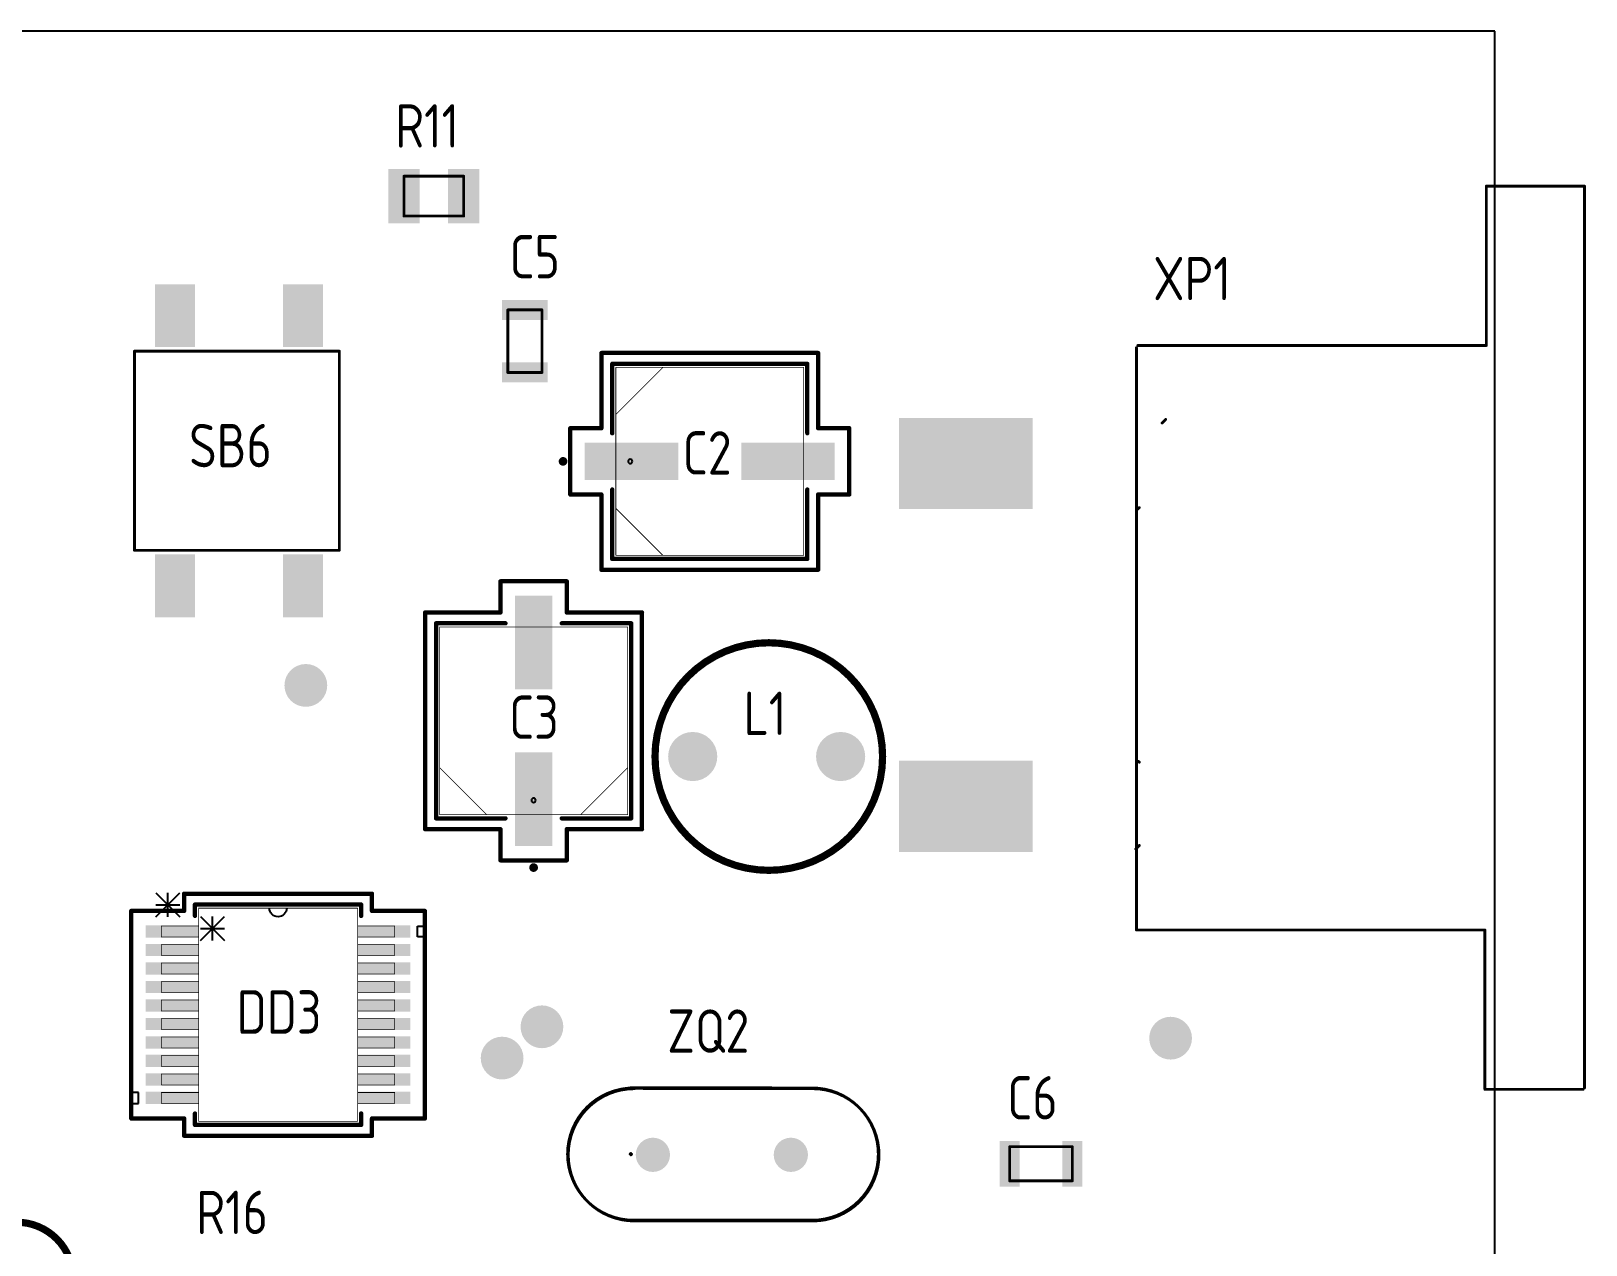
# Model space of a CAD drawing. Header units: millimetres. Extents: x 24 to 181, y 24 to 222.
# Drawn here: x 126.5 to 181.2, y 58.6 to 101.3 of the extents above; entities that cross this region are included whole.
import ezdxf

# ---------------------------------------------------------------- set-up
doc = ezdxf.new("R2010")
doc.units = ezdxf.units.MM
for name, color, linetype in [('Mechanical13', 56, 'Continuous'), ('Mechanical15', 56, 'Continuous'), ('Mechanical2', 216, 'Continuous'), ('Mechanical3', 76, 'Continuous'), ('MultiLayer', 9, 'Continuous'), ('TopOverlay', 2, 'Continuous'), ('TopPaste', 8, 'Continuous'), ('TopSolder', 216, 'Continuous')]:
    doc.layers.add(name, color=color, linetype=linetype)
doc.styles.get("Standard").update_dxf_attribs({"font": '', "oblique": 15})
doc.styles.get('Standard').set_extended_font_data('GOST type A')

msp = doc.modelspace()

# ---------------------------------------------------------------- hatches: boundary and pattern name
at = {"layer": 'MultiLayer'}
h = msp.add_hatch(color=9, dxfattribs=at)
edge = h.paths.add_edge_path()
edge.add_arc((149.8, 75.8), 0.762, 0, 360)
h = msp.add_hatch(color=9, dxfattribs=at)
edge = h.paths.add_edge_path()
edge.add_arc((155, 75.8), 0.762, 0, 360)
h = msp.add_hatch(color=9, dxfattribs=at)
edge = h.paths.add_edge_path()
edge.add_arc((148.4, 61.8), 0.5, 0, 360)
h = msp.add_hatch(color=9, dxfattribs=at)
edge = h.paths.add_edge_path()
edge.add_arc((153.25, 61.8), 0.5, 0, 360)
at = {"layer": 'TopPaste'}
for points in [[(139.2, 96.35), (140.1, 96.35), (140.1, 94.65), (139.2, 94.65)], [(141.3, 96.35), (142.2, 96.35), (142.2, 94.65), (141.3, 94.65)], [(131, 90.3), (131, 92.3), (132.2, 92.3), (132.2, 90.3)], [(135.5, 90.3), (135.5, 92.3), (136.7, 92.3), (136.7, 90.3)], [(143.2, 91.25), (143.2, 91.75), (144.6, 91.75), (144.6, 91.25)], [(143.2, 89.05), (143.2, 89.55), (144.6, 89.55), (144.6, 89.05)], [(161.65, 87.6), (161.65, 84.6), (157.15, 84.6), (157.15, 87.6)], [(146.004, 86.832), (149.295, 86.832), (149.295, 85.519), (146.004, 85.519)], [(151.505, 86.832), (154.796, 86.832), (154.796, 85.519), (151.505, 85.519)], [(131, 80.8), (131, 82.8), (132.2, 82.8), (132.2, 80.8)], [(135.5, 80.8), (135.5, 82.8), (136.7, 82.8), (136.7, 80.8)], [(143.551, 78.16), (143.551, 81.451), (144.864, 81.451), (144.864, 78.16)], [(143.551, 72.659), (143.551, 75.95), (144.864, 75.95), (144.864, 72.659)], [(161.65, 75.55), (161.65, 72.55), (157.15, 72.55), (157.15, 75.55)], [(130.571, 69.865), (132.429, 69.865), (132.429, 69.434), (130.571, 69.434)], [(138.017, 69.865), (139.875, 69.865), (139.875, 69.434), (138.017, 69.434)], [(130.571, 69.215), (132.429, 69.215), (132.429, 68.784), (130.571, 68.784)], [(138.017, 69.215), (139.875, 69.215), (139.875, 68.784), (138.017, 68.784)], [(130.571, 68.565), (132.429, 68.565), (132.429, 68.134), (130.571, 68.134)], [(138.017, 68.565), (139.875, 68.565), (139.875, 68.134), (138.017, 68.134)], [(130.571, 67.915), (132.429, 67.915), (132.429, 67.484), (130.571, 67.484)], [(138.017, 67.915), (139.875, 67.915), (139.875, 67.484), (138.017, 67.484)], [(130.571, 67.265), (132.429, 67.265), (132.429, 66.834), (130.571, 66.834)], [(138.017, 67.265), (139.875, 67.265), (139.875, 66.834), (138.017, 66.834)], [(130.571, 66.615), (132.429, 66.615), (132.429, 66.184), (130.571, 66.184)], [(138.017, 66.615), (139.875, 66.615), (139.875, 66.184), (138.017, 66.184)], [(130.571, 65.965), (132.429, 65.965), (132.429, 65.534), (130.571, 65.534)], [(138.017, 65.965), (139.875, 65.965), (139.875, 65.534), (138.017, 65.534)], [(130.571, 65.315), (132.429, 65.315), (132.429, 64.884), (130.571, 64.884)], [(138.017, 65.315), (139.875, 65.315), (139.875, 64.884), (138.017, 64.884)], [(130.571, 64.665), (132.429, 64.665), (132.429, 64.234), (130.571, 64.234)], [(138.017, 64.665), (139.875, 64.665), (139.875, 64.234), (138.017, 64.234)], [(130.571, 64.015), (132.429, 64.015), (132.429, 63.584), (130.571, 63.584)], [(138.017, 64.015), (139.875, 64.015), (139.875, 63.584), (138.017, 63.584)], [(160.693, 62.185), (161.193, 62.185), (161.193, 60.785), (160.693, 60.785)], [(162.893, 62.185), (163.393, 62.185), (163.393, 60.785), (162.893, 60.785)]]:
    msp.add_hatch(color=8, dxfattribs=at).paths.add_polyline_path(points)
at = {"layer": 'TopSolder'}
for points in [[(139.098, 96.452), (140.202, 96.452), (140.202, 94.548), (139.098, 94.548)], [(141.198, 96.452), (142.302, 96.452), (142.302, 94.548), (141.198, 94.548)], [(130.898, 90.198), (130.898, 92.402), (132.302, 92.402), (132.302, 90.198)], [(135.398, 90.198), (135.398, 92.402), (136.802, 92.402), (136.802, 90.198)], [(143.098, 91.148), (143.098, 91.852), (144.702, 91.852), (144.702, 91.148)], [(143.098, 88.948), (143.098, 89.652), (144.702, 89.652), (144.702, 88.948)], [(161.752, 87.702), (161.752, 84.498), (157.048, 84.498), (157.048, 87.702)], [(146.004, 86.832), (149.295, 86.832), (149.295, 85.519), (146.004, 85.519)], [(151.505, 86.832), (154.796, 86.832), (154.796, 85.519), (151.505, 85.519)], [(130.898, 80.698), (130.898, 82.902), (132.302, 82.902), (132.302, 80.698)], [(135.398, 80.698), (135.398, 82.902), (136.802, 82.902), (136.802, 80.698)], [(143.551, 78.16), (143.551, 81.451), (144.864, 81.451), (144.864, 78.16)], [(143.551, 72.659), (143.551, 75.95), (144.864, 75.95), (144.864, 72.659)], [(161.752, 75.652), (161.752, 72.448), (157.048, 72.448), (157.048, 75.652)], [(130.571, 69.865), (132.429, 69.865), (132.429, 69.434), (130.571, 69.434)], [(138.017, 69.865), (139.875, 69.865), (139.875, 69.434), (138.017, 69.434)], [(130.571, 69.215), (132.429, 69.215), (132.429, 68.784), (130.571, 68.784)], [(138.017, 69.215), (139.875, 69.215), (139.875, 68.784), (138.017, 68.784)], [(130.571, 68.565), (132.429, 68.565), (132.429, 68.134), (130.571, 68.134)], [(138.017, 68.565), (139.875, 68.565), (139.875, 68.134), (138.017, 68.134)], [(130.571, 67.915), (132.429, 67.915), (132.429, 67.484), (130.571, 67.484)], [(138.017, 67.915), (139.875, 67.915), (139.875, 67.484), (138.017, 67.484)], [(130.571, 67.265), (132.429, 67.265), (132.429, 66.834), (130.571, 66.834)], [(138.017, 67.265), (139.875, 67.265), (139.875, 66.834), (138.017, 66.834)], [(130.571, 66.615), (132.429, 66.615), (132.429, 66.184), (130.571, 66.184)], [(138.017, 66.615), (139.875, 66.615), (139.875, 66.184), (138.017, 66.184)], [(130.571, 65.965), (132.429, 65.965), (132.429, 65.534), (130.571, 65.534)], [(138.017, 65.965), (139.875, 65.965), (139.875, 65.534), (138.017, 65.534)], [(130.571, 65.315), (132.429, 65.315), (132.429, 64.884), (130.571, 64.884)], [(138.017, 65.315), (139.875, 65.315), (139.875, 64.884), (138.017, 64.884)], [(130.571, 64.665), (132.429, 64.665), (132.429, 64.234), (130.571, 64.234)], [(138.017, 64.665), (139.875, 64.665), (139.875, 64.234), (138.017, 64.234)], [(130.571, 64.015), (132.429, 64.015), (132.429, 63.584), (130.571, 63.584)], [(138.017, 64.015), (139.875, 64.015), (139.875, 63.584), (138.017, 63.584)], [(160.592, 62.287), (161.295, 62.287), (161.295, 60.683), (160.592, 60.683)], [(162.792, 62.287), (163.495, 62.287), (163.495, 60.683), (162.792, 60.683)]]:
    msp.add_hatch(color=216, dxfattribs=at).paths.add_polyline_path(points)
h = msp.add_hatch(color=216, dxfattribs=at)
edge = h.paths.add_edge_path()
edge.add_arc((136.2, 78.3), 0.752, 0, 360)
h = msp.add_hatch(color=216, dxfattribs=at)
edge = h.paths.add_edge_path()
edge.add_arc((149.8, 75.8), 0.864, 0, 360)
h = msp.add_hatch(color=216, dxfattribs=at)
edge = h.paths.add_edge_path()
edge.add_arc((155, 75.8), 0.864, 0, 360)
h = msp.add_hatch(color=216, dxfattribs=at)
edge = h.paths.add_edge_path()
edge.add_arc((144.5, 66.3), 0.752, 0, 360)
h = msp.add_hatch(color=216, dxfattribs=at)
edge = h.paths.add_edge_path()
edge.add_arc((166.6, 65.9), 0.752, 0, 360)
h = msp.add_hatch(color=216, dxfattribs=at)
edge = h.paths.add_edge_path()
edge.add_arc((143.1, 65.2), 0.752, 0, 360)
h = msp.add_hatch(color=216, dxfattribs=at)
edge = h.paths.add_edge_path()
edge.add_arc((148.4, 61.8), 0.602, 0, 360)
h = msp.add_hatch(color=216, dxfattribs=at)
edge = h.paths.add_edge_path()
edge.add_arc((153.25, 61.8), 0.602, 0, 360)

# ---------------------------------------------------------------- linework, layer by layer
at = {"layer": 'Mechanical13', "const_width": 0.0254}
for points in [[(147.098, 87.826), (148.749, 89.477)], [(147.098, 89.477), (153.702, 89.477)], [(147.098, 82.873), (147.098, 89.477)], [(153.702, 82.873), (153.702, 89.477)], [(147.098, 84.524), (148.749, 82.873)], [(147.098, 82.873), (153.702, 82.873)], [(140.905, 80.357), (147.509, 80.357)], [(140.905, 73.753), (140.905, 80.357)], [(147.509, 73.753), (147.509, 80.357)], [(140.905, 75.404), (142.556, 73.753)], [(145.858, 73.753), (147.509, 75.404)], [(140.905, 73.753), (147.509, 73.753)]]:
    msp.add_lwpolyline(points, dxfattribs=at)
at = {"layer": 'Mechanical13', "const_width": 0.0127}
for points in [[(147.092, 89.477, 1), (147.104, 89.477, 1)], [(147.092, 89.477, 1), (147.104, 89.477, 1)], [(148.743, 89.477, 1), (148.755, 89.477, 1)], [(153.696, 89.477, 1), (153.708, 89.477, 1)], [(153.696, 89.477, 1), (153.708, 89.477, 1)], [(147.092, 87.826, 1), (147.104, 87.826, 1)], [(147.092, 84.524, 1), (147.104, 84.524, 1)], [(147.092, 82.873, 1), (147.104, 82.873, 1)], [(147.092, 82.873, 1), (147.104, 82.873, 1)], [(148.743, 82.873, 1), (148.755, 82.873, 1)], [(153.696, 82.873, 1), (153.708, 82.873, 1)], [(153.696, 82.873, 1), (153.708, 82.873, 1)], [(140.899, 80.357, 1), (140.912, 80.357, 1)], [(140.899, 80.357, 1), (140.912, 80.357, 1)], [(147.503, 80.357, 1), (147.516, 80.357, 1)], [(147.503, 80.357, 1), (147.516, 80.357, 1)], [(140.899, 75.404, 1), (140.912, 75.404, 1)], [(147.503, 75.404, 1), (147.516, 75.404, 1)], [(140.899, 73.753, 1), (140.912, 73.753, 1)], [(140.899, 73.753, 1), (140.912, 73.753, 1)], [(142.55, 73.753, 1), (142.563, 73.753, 1)], [(145.852, 73.753, 1), (145.865, 73.753, 1)], [(147.503, 73.753, 1), (147.516, 73.753, 1)], [(147.503, 73.753, 1), (147.516, 73.753, 1)]]:
    msp.add_lwpolyline(points, format="xyb", close=True, dxfattribs=at)
at = {"layer": 'Mechanical15'}
for p, q in [((146.59, 87.34), (146.59, 89.985)), ((146.59, 89.985), (154.21, 89.985)), ((154.21, 89.985), (154.21, 87.34)), ((145.496, 85.011), (145.496, 87.34)), ((145.496, 87.34), (146.59, 87.34)), ((154.21, 87.34), (155.304, 87.34)), ((155.304, 87.34), (155.304, 85.011)), ((146.59, 85.011), (145.496, 85.011)), ((146.59, 82.365), (146.59, 85.011)), ((155.304, 85.011), (154.21, 85.011)), ((154.21, 85.011), (154.21, 82.365)), ((154.21, 82.365), (146.59, 82.365)), ((143.043, 80.865), (143.043, 81.959)), ((143.043, 81.959), (145.372, 81.959)), ((145.372, 81.959), (145.372, 80.865)), ((140.397, 73.245), (140.397, 80.865)), ((140.397, 80.865), (143.043, 80.865)), ((145.372, 80.865), (148.017, 80.865)), ((148.017, 80.865), (148.017, 73.245)), ((143.043, 73.245), (140.397, 73.245)), ((143.043, 72.151), (143.043, 73.245)), ((148.017, 73.245), (145.372, 73.245)), ((145.372, 73.245), (145.372, 72.151)), ((145.372, 72.151), (143.043, 72.151)), ((131.921, 70.373), (131.921, 70.979)), ((131.921, 70.979), (138.525, 70.979)), ((138.525, 70.979), (138.525, 70.373)), ((130.063, 63.077), (130.063, 70.373)), ((130.063, 70.373), (131.921, 70.373)), ((138.525, 70.373), (140.383, 70.373)), ((140.383, 70.373), (140.383, 63.077)), ((131.921, 63.077), (130.063, 63.077)), ((131.921, 62.47), (131.921, 63.077)), ((140.383, 63.077), (138.525, 63.077)), ((138.525, 63.077), (138.525, 62.47)), ((138.525, 62.47), (131.921, 62.47))]:
    msp.add_line(p, q, dxfattribs=at)
at = {"layer": 'Mechanical15', "const_width": 0.152}
for points in [[(146.59, 87.34), (146.59, 89.985)], [(146.59, 89.985), (154.21, 89.985)], [(154.21, 87.34), (154.21, 89.985)], [(145.496, 85.011), (145.496, 87.34)], [(145.496, 87.34), (146.59, 87.34)], [(154.21, 87.34), (155.304, 87.34)], [(155.304, 85.011), (155.304, 87.34)], [(145.496, 85.011), (146.59, 85.011)], [(146.59, 82.365), (146.59, 85.011)], [(154.21, 85.011), (155.304, 85.011)], [(154.21, 82.365), (154.21, 85.011)], [(143.043, 80.865), (143.043, 81.959)], [(143.043, 81.959), (145.372, 81.959)], [(145.372, 80.865), (145.372, 81.959)], [(146.59, 82.365), (154.21, 82.365)], [(140.397, 73.245), (140.397, 80.865)], [(140.397, 80.865), (143.043, 80.865)], [(145.372, 80.865), (148.017, 80.865)], [(148.017, 73.245), (148.017, 80.865)], [(140.397, 73.245), (143.043, 73.245)], [(143.043, 72.151), (143.043, 73.245)], [(145.372, 72.151), (145.372, 73.245)], [(145.372, 73.245), (148.017, 73.245)], [(143.043, 72.151), (145.372, 72.151)], [(131.921, 70.373), (131.921, 70.979)], [(131.921, 70.979), (138.525, 70.979)], [(138.525, 70.373), (138.525, 70.979)], [(130.063, 63.077), (130.063, 70.373)], [(130.063, 70.373), (131.921, 70.373)], [(138.525, 70.373), (140.383, 70.373)], [(140.383, 63.077), (140.383, 70.373)], [(130.063, 63.077), (131.921, 63.077)], [(131.921, 62.47), (131.921, 63.077)], [(138.525, 63.077), (140.383, 63.077)], [(138.525, 62.47), (138.525, 63.077)], [(131.921, 62.47), (138.525, 62.47)]]:
    msp.add_lwpolyline(points, dxfattribs=at)
at = {"layer": 'Mechanical15', "const_width": 0.0762}
for points in [[(146.552, 89.985, 1), (146.628, 89.985, 1)], [(146.552, 89.985, 1), (146.628, 89.985, 1)], [(154.172, 89.985, 1), (154.248, 89.985, 1)], [(154.172, 89.985, 1), (154.248, 89.985, 1)], [(145.458, 87.34, 1), (145.534, 87.34, 1)], [(145.458, 87.34, 1), (145.534, 87.34, 1)], [(146.552, 87.34, 1), (146.628, 87.34, 1)], [(146.552, 87.34, 1), (146.628, 87.34, 1)], [(154.172, 87.34, 1), (154.248, 87.34, 1)], [(154.172, 87.34, 1), (154.248, 87.34, 1)], [(155.266, 87.34, 1), (155.342, 87.34, 1)], [(155.266, 87.34, 1), (155.342, 87.34, 1)], [(145.458, 85.011, 1), (145.534, 85.011, 1)], [(145.458, 85.011, 1), (145.534, 85.011, 1)], [(146.552, 85.011, 1), (146.628, 85.011, 1)], [(146.552, 85.011, 1), (146.628, 85.011, 1)], [(154.172, 85.011, 1), (154.248, 85.011, 1)], [(154.172, 85.011, 1), (154.248, 85.011, 1)], [(155.266, 85.011, 1), (155.342, 85.011, 1)], [(155.266, 85.011, 1), (155.342, 85.011, 1)], [(143.005, 81.959, 1), (143.081, 81.959, 1)], [(143.005, 81.959, 1), (143.081, 81.959, 1)], [(145.334, 81.959, 1), (145.41, 81.959, 1)], [(145.334, 81.959, 1), (145.41, 81.959, 1)], [(146.552, 82.365, 1), (146.628, 82.365, 1)], [(146.552, 82.365, 1), (146.628, 82.365, 1)], [(154.172, 82.365, 1), (154.248, 82.365, 1)], [(154.172, 82.365, 1), (154.248, 82.365, 1)], [(140.359, 80.865, 1), (140.436, 80.865, 1)], [(140.359, 80.865, 1), (140.436, 80.865, 1)], [(143.005, 80.865, 1), (143.081, 80.865, 1)], [(143.005, 80.865, 1), (143.081, 80.865, 1)], [(145.334, 80.865, 1), (145.41, 80.865, 1)], [(145.334, 80.865, 1), (145.41, 80.865, 1)], [(147.979, 80.865, 1), (148.056, 80.865, 1)], [(147.979, 80.865, 1), (148.056, 80.865, 1)], [(140.359, 73.245, 1), (140.436, 73.245, 1)], [(140.359, 73.245, 1), (140.436, 73.245, 1)], [(143.005, 73.245, 1), (143.081, 73.245, 1)], [(143.005, 73.245, 1), (143.081, 73.245, 1)], [(145.334, 73.245, 1), (145.41, 73.245, 1)], [(145.334, 73.245, 1), (145.41, 73.245, 1)], [(147.979, 73.245, 1), (148.056, 73.245, 1)], [(147.979, 73.245, 1), (148.056, 73.245, 1)], [(143.005, 72.151, 1), (143.081, 72.151, 1)], [(143.005, 72.151, 1), (143.081, 72.151, 1)], [(145.334, 72.151, 1), (145.41, 72.151, 1)], [(145.334, 72.151, 1), (145.41, 72.151, 1)], [(131.883, 70.979, 1), (131.959, 70.979, 1)], [(131.883, 70.979, 1), (131.959, 70.979, 1)], [(138.487, 70.979, 1), (138.563, 70.979, 1)], [(138.487, 70.979, 1), (138.563, 70.979, 1)], [(130.025, 70.373, 1), (130.101, 70.373, 1)], [(130.025, 70.373, 1), (130.101, 70.373, 1)], [(131.883, 70.373, 1), (131.959, 70.373, 1)], [(131.883, 70.373, 1), (131.959, 70.373, 1)], [(138.487, 70.373, 1), (138.563, 70.373, 1)], [(138.487, 70.373, 1), (138.563, 70.373, 1)], [(140.345, 70.373, 1), (140.421, 70.373, 1)], [(140.345, 70.373, 1), (140.421, 70.373, 1)], [(130.025, 63.077, 1), (130.101, 63.077, 1)], [(130.025, 63.077, 1), (130.101, 63.077, 1)], [(131.883, 63.077, 1), (131.959, 63.077, 1)], [(131.883, 63.077, 1), (131.959, 63.077, 1)], [(138.487, 63.077, 1), (138.563, 63.077, 1)], [(138.487, 63.077, 1), (138.563, 63.077, 1)], [(140.345, 63.077, 1), (140.421, 63.077, 1)], [(140.345, 63.077, 1), (140.421, 63.077, 1)], [(131.883, 62.47, 1), (131.959, 62.47, 1)], [(131.883, 62.47, 1), (131.959, 62.47, 1)], [(138.487, 62.47, 1), (138.563, 62.47, 1)], [(138.487, 62.47, 1), (138.563, 62.47, 1)]]:
    msp.add_lwpolyline(points, format="xyb", close=True, dxfattribs=at)
at = {"layer": 'Mechanical2'}
for p, q in [((132.493, 70.183), (133.339, 69.337)), ((132.493, 69.337), (133.339, 70.183)), ((132.916, 69.337), (132.916, 70.183)), ((132.493, 69.76), (133.339, 69.76))]:
    msp.add_line(p, q, dxfattribs=at)
for points, const_width in [([(139.65, 94.8), (139.65, 96.2)], 0.1), ([(139.65, 96.2), (141.75, 96.2)], 0.1), ([(141.75, 94.8), (141.75, 96.2)], 0.1), ([(177.7, 90.25), (177.7, 95.85)], 0.1), ([(177.7, 95.85), (181.15, 95.85)], 0.1), ([(181.15, 64.15), (181.15, 95.85)], 0.1), ([(139.65, 94.8), (141.75, 94.8)], 0.1), ([(143.3, 89.3), (143.3, 91.5)], 0.1), ([(143.3, 91.5), (144.5, 91.5)], 0.1), ([(144.5, 89.3), (144.5, 91.5)], 0.1), ([(165.4, 69.7), (165.4, 90.175)], 0.1), ([(165.45, 90.25), (177.7, 90.25)], 0.1), ([(130.175, 83.35), (130.175, 90.05)], 0.1), ([(130.175, 90.05), (137.375, 90.05)], 0.1), ([(137.375, 83.05), (137.375, 90.05)], 0.1), ([(143.3, 89.3), (144.5, 89.3)], 0.1), ([(130.175, 83.05), (130.175, 83.35)], 0.1), ([(130.175, 83.05), (137.375, 83.05)], 0.1), ([(132.429, 62.978), (132.429, 70.471)], 0.0254), ([(132.429, 70.471), (138.017, 70.471)], 0.0254), ([(138.017, 62.978), (138.017, 70.471)], 0.0254), ([(131.121, 69.459), (131.121, 69.84)], 0.0254), ([(131.121, 69.84), (132.429, 69.84)], 0.0254), ([(131.121, 69.459), (132.429, 69.459)], 0.0254), ([(132.429, 69.459), (132.429, 69.84)], 0.0254), ([(138.017, 69.459), (138.017, 69.84)], 0.0254), ([(138.017, 69.84), (139.325, 69.84)], 0.0254), ([(138.017, 69.459), (139.325, 69.459)], 0.0254), ([(139.325, 69.459), (139.325, 69.84)], 0.0254), ([(165.4, 69.7), (177.65, 69.7)], 0.1), ([(177.65, 64.1), (177.65, 69.7)], 0.1), ([(131.121, 68.809), (131.121, 69.19)], 0.0254), ([(131.121, 69.19), (132.429, 69.19)], 0.0254), ([(132.429, 68.809), (132.429, 69.19)], 0.0254), ([(138.017, 68.809), (138.017, 69.19)], 0.0254), ([(138.017, 69.19), (139.325, 69.19)], 0.0254), ([(139.325, 68.809), (139.325, 69.19)], 0.0254), ([(131.121, 68.809), (132.429, 68.809)], 0.0254), ([(131.121, 68.159), (131.121, 68.54)], 0.0254), ([(131.121, 68.54), (132.429, 68.54)], 0.0254), ([(132.429, 68.159), (132.429, 68.54)], 0.0254), ([(138.017, 68.809), (139.325, 68.809)], 0.0254), ([(138.017, 68.159), (138.017, 68.54)], 0.0254), ([(138.017, 68.54), (139.325, 68.54)], 0.0254), ([(139.325, 68.159), (139.325, 68.54)], 0.0254), ([(131.121, 68.159), (132.429, 68.159)], 0.0254), ([(131.121, 67.509), (131.121, 67.89)], 0.0254), ([(131.121, 67.89), (132.429, 67.89)], 0.0254), ([(132.429, 67.509), (132.429, 67.89)], 0.0254), ([(138.017, 68.159), (139.325, 68.159)], 0.0254), ([(138.017, 67.509), (138.017, 67.89)], 0.0254), ([(138.017, 67.89), (139.325, 67.89)], 0.0254), ([(139.325, 67.509), (139.325, 67.89)], 0.0254), ([(131.121, 67.509), (132.429, 67.509)], 0.0254), ([(131.121, 66.859), (131.121, 67.24)], 0.0254), ([(131.121, 67.24), (132.429, 67.24)], 0.0254), ([(132.429, 66.859), (132.429, 67.24)], 0.0254), ([(138.017, 67.509), (139.325, 67.509)], 0.0254), ([(138.017, 66.859), (138.017, 67.24)], 0.0254), ([(138.017, 67.24), (139.325, 67.24)], 0.0254), ([(139.325, 66.859), (139.325, 67.24)], 0.0254), ([(131.121, 66.859), (132.429, 66.859)], 0.0254), ([(138.017, 66.859), (139.325, 66.859)], 0.0254), ([(131.121, 66.209), (131.121, 66.59)], 0.0254), ([(131.121, 66.59), (132.429, 66.59)], 0.0254), ([(131.121, 66.209), (132.429, 66.209)], 0.0254), ([(132.429, 66.209), (132.429, 66.59)], 0.0254), ([(138.017, 66.209), (138.017, 66.59)], 0.0254), ([(138.017, 66.59), (139.325, 66.59)], 0.0254), ([(138.017, 66.209), (139.325, 66.209)], 0.0254), ([(139.325, 66.209), (139.325, 66.59)], 0.0254), ([(131.121, 65.559), (131.121, 65.94)], 0.0254), ([(131.121, 65.94), (132.429, 65.94)], 0.0254), ([(132.429, 65.559), (132.429, 65.94)], 0.0254), ([(138.017, 65.559), (138.017, 65.94)], 0.0254), ([(138.017, 65.94), (139.325, 65.94)], 0.0254), ([(139.325, 65.559), (139.325, 65.94)], 0.0254), ([(131.121, 65.559), (132.429, 65.559)], 0.0254), ([(131.121, 64.909), (131.121, 65.29)], 0.0254), ([(131.121, 65.29), (132.429, 65.29)], 0.0254), ([(132.429, 64.909), (132.429, 65.29)], 0.0254), ([(138.017, 65.559), (139.325, 65.559)], 0.0254), ([(138.017, 64.909), (138.017, 65.29)], 0.0254), ([(138.017, 65.29), (139.325, 65.29)], 0.0254), ([(139.325, 64.909), (139.325, 65.29)], 0.0254), ([(131.121, 64.909), (132.429, 64.909)], 0.0254), ([(131.121, 64.259), (131.121, 64.64)], 0.0254), ([(131.121, 64.64), (132.429, 64.64)], 0.0254), ([(132.429, 64.259), (132.429, 64.64)], 0.0254), ([(138.017, 64.909), (139.325, 64.909)], 0.0254), ([(138.017, 64.259), (138.017, 64.64)], 0.0254), ([(138.017, 64.64), (139.325, 64.64)], 0.0254), ([(139.325, 64.259), (139.325, 64.64)], 0.0254), ([(131.121, 64.259), (132.429, 64.259)], 0.0254), ([(131.121, 63.609), (131.121, 63.99)], 0.0254), ([(131.121, 63.99), (132.429, 63.99)], 0.0254), ([(132.429, 63.609), (132.429, 63.99)], 0.0254), ([(138.017, 64.259), (139.325, 64.259)], 0.0254), ([(138.017, 63.609), (138.017, 63.99)], 0.0254), ([(138.017, 63.99), (139.325, 63.99)], 0.0254), ([(139.325, 63.609), (139.325, 63.99)], 0.0254), ([(147.623, 64.16), (154.023, 64.149)], 0.1), ([(147.648, 64.135), (154.048, 64.124)], 0.1), ([(177.65, 64.1), (181.1, 64.1)], 0.1), ([(131.121, 63.609), (132.429, 63.609)], 0.0254), ([(138.017, 63.609), (139.325, 63.609)], 0.0254), ([(132.429, 62.978), (138.017, 62.978)], 0.0254), ([(147.6, 61.825), (147.623, 61.848)], 0.1), ([(147.625, 61.8), (147.648, 61.823)], 0.1), ([(160.943, 62.085), (163.143, 62.085)], 0.1), ([(160.943, 60.885), (160.943, 62.085)], 0.1), ([(163.143, 60.885), (163.143, 62.085)], 0.1), ([(160.943, 60.885), (163.143, 60.885)], 0.1), ([(147.6, 59.5), (154.023, 59.5)], 0.1), ([(147.625, 59.475), (154.048, 59.475)], 0.1)]:
    msp.add_lwpolyline(points, dxfattribs=dict(at, const_width=const_width))
for points, const_width in [([(139.625, 96.2, 1), (139.675, 96.2, 1)], 0.05), ([(139.625, 96.2, 1), (139.675, 96.2, 1)], 0.05), ([(141.725, 96.2, 1), (141.775, 96.2, 1)], 0.05), ([(141.725, 96.2, 1), (141.775, 96.2, 1)], 0.05), ([(177.675, 95.85, 1), (177.725, 95.85, 1)], 0.05), ([(177.675, 95.85, 1), (177.725, 95.85, 1)], 0.05), ([(181.125, 95.85, 1), (181.175, 95.85, 1)], 0.05), ([(181.125, 95.85, 1), (181.175, 95.85, 1)], 0.05), ([(139.625, 94.8, 1), (139.675, 94.8, 1)], 0.05), ([(139.625, 94.8, 1), (139.675, 94.8, 1)], 0.05), ([(141.725, 94.8, 1), (141.775, 94.8, 1)], 0.05), ([(141.725, 94.8, 1), (141.775, 94.8, 1)], 0.05), ([(143.275, 91.5, 1), (143.325, 91.5, 1)], 0.05), ([(143.275, 91.5, 1), (143.325, 91.5, 1)], 0.05), ([(144.475, 91.5, 1), (144.525, 91.5, 1)], 0.05), ([(144.475, 91.5, 1), (144.525, 91.5, 1)], 0.05), ([(165.375, 90.175, 1), (165.425, 90.175, 1)], 0.05), ([(165.425, 90.25, 1), (165.475, 90.25, 1)], 0.05), ([(177.675, 90.25, 1), (177.725, 90.25, 1)], 0.05), ([(177.675, 90.25, 1), (177.725, 90.25, 1)], 0.05), ([(130.15, 90.05, 1), (130.2, 90.05, 1)], 0.05), ([(130.15, 90.05, 1), (130.2, 90.05, 1)], 0.05), ([(137.35, 90.05, 1), (137.4, 90.05, 1)], 0.05), ([(137.35, 90.05, 1), (137.4, 90.05, 1)], 0.05), ([(143.275, 89.3, 1), (143.325, 89.3, 1)], 0.05), ([(143.275, 89.3, 1), (143.325, 89.3, 1)], 0.05), ([(144.475, 89.3, 1), (144.525, 89.3, 1)], 0.05), ([(144.475, 89.3, 1), (144.525, 89.3, 1)], 0.05), ([(130.15, 83.35, 1), (130.2, 83.35, 1)], 0.05), ([(130.15, 83.35, 1), (130.2, 83.35, 1)], 0.05), ([(130.15, 83.05, 1), (130.2, 83.05, 1)], 0.05), ([(130.15, 83.05, 1), (130.2, 83.05, 1)], 0.05), ([(137.35, 83.05, 1), (137.4, 83.05, 1)], 0.05), ([(137.35, 83.05, 1), (137.4, 83.05, 1)], 0.05), ([(156.475, 75.8, 1), (148.475, 75.8, 1)], 0.254), ([(148.411, 75.8, 1), (148.538, 75.8, 1)], 0.127), ([(156.412, 75.8, 1), (156.539, 75.8, 1)], 0.127), ([(132.423, 70.471, 1), (132.435, 70.471, 1)], 0.0127), ([(132.423, 70.471, 1), (132.435, 70.471, 1)], 0.0127), ([(138.011, 70.471, 1), (138.023, 70.471, 1)], 0.0127), ([(138.011, 70.471, 1), (138.023, 70.471, 1)], 0.0127), ([(131.115, 69.84, 1), (131.127, 69.84, 1)], 0.0127), ([(131.115, 69.84, 1), (131.127, 69.84, 1)], 0.0127), ([(131.115, 69.459, 1), (131.127, 69.459, 1)], 0.0127), ([(131.115, 69.459, 1), (131.127, 69.459, 1)], 0.0127), ([(132.423, 69.84, 1), (132.435, 69.84, 1)], 0.0127), ([(132.423, 69.84, 1), (132.435, 69.84, 1)], 0.0127), ([(132.423, 69.459, 1), (132.435, 69.459, 1)], 0.0127), ([(132.423, 69.459, 1), (132.435, 69.459, 1)], 0.0127), ([(138.011, 69.84, 1), (138.023, 69.84, 1)], 0.0127), ([(138.011, 69.84, 1), (138.023, 69.84, 1)], 0.0127), ([(138.011, 69.459, 1), (138.023, 69.459, 1)], 0.0127), ([(138.011, 69.459, 1), (138.023, 69.459, 1)], 0.0127), ([(139.319, 69.84, 1), (139.332, 69.84, 1)], 0.0127), ([(139.319, 69.84, 1), (139.332, 69.84, 1)], 0.0127), ([(139.319, 69.459, 1), (139.332, 69.459, 1)], 0.0127), ([(139.319, 69.459, 1), (139.332, 69.459, 1)], 0.0127), ([(165.375, 69.7, 1), (165.425, 69.7, 1)], 0.05), ([(165.375, 69.7, 1), (165.425, 69.7, 1)], 0.05), ([(177.625, 69.7, 1), (177.675, 69.7, 1)], 0.05), ([(177.625, 69.7, 1), (177.675, 69.7, 1)], 0.05), ([(131.115, 69.19, 1), (131.127, 69.19, 1)], 0.0127), ([(131.115, 69.19, 1), (131.127, 69.19, 1)], 0.0127), ([(132.423, 69.19, 1), (132.435, 69.19, 1)], 0.0127), ([(132.423, 69.19, 1), (132.435, 69.19, 1)], 0.0127), ([(138.011, 69.19, 1), (138.023, 69.19, 1)], 0.0127), ([(138.011, 69.19, 1), (138.023, 69.19, 1)], 0.0127), ([(139.319, 69.19, 1), (139.332, 69.19, 1)], 0.0127), ([(139.319, 69.19, 1), (139.332, 69.19, 1)], 0.0127), ([(131.115, 68.809, 1), (131.127, 68.809, 1)], 0.0127), ([(131.115, 68.809, 1), (131.127, 68.809, 1)], 0.0127), ([(131.115, 68.54, 1), (131.127, 68.54, 1)], 0.0127), ([(131.115, 68.54, 1), (131.127, 68.54, 1)], 0.0127), ([(132.423, 68.809, 1), (132.435, 68.809, 1)], 0.0127), ([(132.423, 68.809, 1), (132.435, 68.809, 1)], 0.0127), ([(132.423, 68.54, 1), (132.435, 68.54, 1)], 0.0127), ([(132.423, 68.54, 1), (132.435, 68.54, 1)], 0.0127), ([(138.011, 68.809, 1), (138.023, 68.809, 1)], 0.0127), ([(138.011, 68.809, 1), (138.023, 68.809, 1)], 0.0127), ([(138.011, 68.54, 1), (138.023, 68.54, 1)], 0.0127), ([(138.011, 68.54, 1), (138.023, 68.54, 1)], 0.0127), ([(139.319, 68.809, 1), (139.332, 68.809, 1)], 0.0127), ([(139.319, 68.809, 1), (139.332, 68.809, 1)], 0.0127), ([(139.319, 68.54, 1), (139.332, 68.54, 1)], 0.0127), ([(139.319, 68.54, 1), (139.332, 68.54, 1)], 0.0127), ([(131.115, 68.159, 1), (131.127, 68.159, 1)], 0.0127), ([(131.115, 68.159, 1), (131.127, 68.159, 1)], 0.0127), ([(131.115, 67.89, 1), (131.127, 67.89, 1)], 0.0127), ([(131.115, 67.89, 1), (131.127, 67.89, 1)], 0.0127), ([(132.423, 68.159, 1), (132.435, 68.159, 1)], 0.0127), ([(132.423, 68.159, 1), (132.435, 68.159, 1)], 0.0127), ([(132.423, 67.89, 1), (132.435, 67.89, 1)], 0.0127), ([(132.423, 67.89, 1), (132.435, 67.89, 1)], 0.0127), ([(138.011, 68.159, 1), (138.023, 68.159, 1)], 0.0127), ([(138.011, 68.159, 1), (138.023, 68.159, 1)], 0.0127), ([(138.011, 67.89, 1), (138.023, 67.89, 1)], 0.0127), ([(138.011, 67.89, 1), (138.023, 67.89, 1)], 0.0127), ([(139.319, 68.159, 1), (139.332, 68.159, 1)], 0.0127), ([(139.319, 68.159, 1), (139.332, 68.159, 1)], 0.0127), ([(139.319, 67.89, 1), (139.332, 67.89, 1)], 0.0127), ([(139.319, 67.89, 1), (139.332, 67.89, 1)], 0.0127), ([(131.115, 67.509, 1), (131.127, 67.509, 1)], 0.0127), ([(131.115, 67.509, 1), (131.127, 67.509, 1)], 0.0127), ([(131.115, 67.24, 1), (131.127, 67.24, 1)], 0.0127), ([(131.115, 67.24, 1), (131.127, 67.24, 1)], 0.0127), ([(132.423, 67.509, 1), (132.435, 67.509, 1)], 0.0127), ([(132.423, 67.509, 1), (132.435, 67.509, 1)], 0.0127), ([(132.423, 67.24, 1), (132.435, 67.24, 1)], 0.0127), ([(132.423, 67.24, 1), (132.435, 67.24, 1)], 0.0127), ([(138.011, 67.509, 1), (138.023, 67.509, 1)], 0.0127), ([(138.011, 67.509, 1), (138.023, 67.509, 1)], 0.0127), ([(138.011, 67.24, 1), (138.023, 67.24, 1)], 0.0127), ([(138.011, 67.24, 1), (138.023, 67.24, 1)], 0.0127), ([(139.319, 67.509, 1), (139.332, 67.509, 1)], 0.0127), ([(139.319, 67.509, 1), (139.332, 67.509, 1)], 0.0127), ([(139.319, 67.24, 1), (139.332, 67.24, 1)], 0.0127), ([(139.319, 67.24, 1), (139.332, 67.24, 1)], 0.0127), ([(131.115, 66.859, 1), (131.127, 66.859, 1)], 0.0127), ([(131.115, 66.859, 1), (131.127, 66.859, 1)], 0.0127), ([(132.423, 66.859, 1), (132.435, 66.859, 1)], 0.0127), ([(132.423, 66.859, 1), (132.435, 66.859, 1)], 0.0127), ([(138.011, 66.859, 1), (138.023, 66.859, 1)], 0.0127), ([(138.011, 66.859, 1), (138.023, 66.859, 1)], 0.0127), ([(139.319, 66.859, 1), (139.332, 66.859, 1)], 0.0127), ([(139.319, 66.859, 1), (139.332, 66.859, 1)], 0.0127), ([(131.115, 66.59, 1), (131.127, 66.59, 1)], 0.0127), ([(131.115, 66.59, 1), (131.127, 66.59, 1)], 0.0127), ([(131.115, 66.209, 1), (131.127, 66.209, 1)], 0.0127), ([(131.115, 66.209, 1), (131.127, 66.209, 1)], 0.0127), ([(132.423, 66.59, 1), (132.435, 66.59, 1)], 0.0127), ([(132.423, 66.59, 1), (132.435, 66.59, 1)], 0.0127), ([(132.423, 66.209, 1), (132.435, 66.209, 1)], 0.0127), ([(132.423, 66.209, 1), (132.435, 66.209, 1)], 0.0127), ([(138.011, 66.59, 1), (138.023, 66.59, 1)], 0.0127), ([(138.011, 66.59, 1), (138.023, 66.59, 1)], 0.0127), ([(138.011, 66.209, 1), (138.023, 66.209, 1)], 0.0127), ([(138.011, 66.209, 1), (138.023, 66.209, 1)], 0.0127), ([(139.319, 66.59, 1), (139.332, 66.59, 1)], 0.0127), ([(139.319, 66.59, 1), (139.332, 66.59, 1)], 0.0127), ([(139.319, 66.209, 1), (139.332, 66.209, 1)], 0.0127), ([(139.319, 66.209, 1), (139.332, 66.209, 1)], 0.0127), ([(131.115, 65.94, 1), (131.127, 65.94, 1)], 0.0127), ([(131.115, 65.94, 1), (131.127, 65.94, 1)], 0.0127), ([(132.423, 65.94, 1), (132.435, 65.94, 1)], 0.0127), ([(132.423, 65.94, 1), (132.435, 65.94, 1)], 0.0127), ([(138.011, 65.94, 1), (138.023, 65.94, 1)], 0.0127), ([(138.011, 65.94, 1), (138.023, 65.94, 1)], 0.0127), ([(139.319, 65.94, 1), (139.332, 65.94, 1)], 0.0127), ([(139.319, 65.94, 1), (139.332, 65.94, 1)], 0.0127), ([(131.115, 65.559, 1), (131.127, 65.559, 1)], 0.0127), ([(131.115, 65.559, 1), (131.127, 65.559, 1)], 0.0127), ([(131.115, 65.29, 1), (131.127, 65.29, 1)], 0.0127), ([(131.115, 65.29, 1), (131.127, 65.29, 1)], 0.0127), ([(132.423, 65.559, 1), (132.435, 65.559, 1)], 0.0127), ([(132.423, 65.559, 1), (132.435, 65.559, 1)], 0.0127), ([(132.423, 65.29, 1), (132.435, 65.29, 1)], 0.0127), ([(132.423, 65.29, 1), (132.435, 65.29, 1)], 0.0127), ([(138.011, 65.559, 1), (138.023, 65.559, 1)], 0.0127), ([(138.011, 65.559, 1), (138.023, 65.559, 1)], 0.0127), ([(138.011, 65.29, 1), (138.023, 65.29, 1)], 0.0127), ([(138.011, 65.29, 1), (138.023, 65.29, 1)], 0.0127), ([(139.319, 65.559, 1), (139.332, 65.559, 1)], 0.0127), ([(139.319, 65.559, 1), (139.332, 65.559, 1)], 0.0127), ([(139.319, 65.29, 1), (139.332, 65.29, 1)], 0.0127), ([(139.319, 65.29, 1), (139.332, 65.29, 1)], 0.0127), ([(131.115, 64.909, 1), (131.127, 64.909, 1)], 0.0127), ([(131.115, 64.909, 1), (131.127, 64.909, 1)], 0.0127), ([(131.115, 64.64, 1), (131.127, 64.64, 1)], 0.0127), ([(131.115, 64.64, 1), (131.127, 64.64, 1)], 0.0127), ([(132.423, 64.909, 1), (132.435, 64.909, 1)], 0.0127), ([(132.423, 64.909, 1), (132.435, 64.909, 1)], 0.0127), ([(132.423, 64.64, 1), (132.435, 64.64, 1)], 0.0127), ([(132.423, 64.64, 1), (132.435, 64.64, 1)], 0.0127), ([(138.011, 64.909, 1), (138.023, 64.909, 1)], 0.0127), ([(138.011, 64.909, 1), (138.023, 64.909, 1)], 0.0127), ([(138.011, 64.64, 1), (138.023, 64.64, 1)], 0.0127), ([(138.011, 64.64, 1), (138.023, 64.64, 1)], 0.0127), ([(139.319, 64.909, 1), (139.332, 64.909, 1)], 0.0127), ([(139.319, 64.909, 1), (139.332, 64.909, 1)], 0.0127), ([(139.319, 64.64, 1), (139.332, 64.64, 1)], 0.0127), ([(139.319, 64.64, 1), (139.332, 64.64, 1)], 0.0127), ([(131.115, 64.259, 1), (131.127, 64.259, 1)], 0.0127), ([(131.115, 64.259, 1), (131.127, 64.259, 1)], 0.0127), ([(131.115, 63.99, 1), (131.127, 63.99, 1)], 0.0127), ([(131.115, 63.99, 1), (131.127, 63.99, 1)], 0.0127), ([(132.423, 64.259, 1), (132.435, 64.259, 1)], 0.0127), ([(132.423, 64.259, 1), (132.435, 64.259, 1)], 0.0127), ([(132.423, 63.99, 1), (132.435, 63.99, 1)], 0.0127), ([(132.423, 63.99, 1), (132.435, 63.99, 1)], 0.0127), ([(138.011, 64.259, 1), (138.023, 64.259, 1)], 0.0127), ([(138.011, 64.259, 1), (138.023, 64.259, 1)], 0.0127), ([(138.011, 63.99, 1), (138.023, 63.99, 1)], 0.0127), ([(138.011, 63.99, 1), (138.023, 63.99, 1)], 0.0127), ([(139.319, 64.259, 1), (139.332, 64.259, 1)], 0.0127), ([(139.319, 64.259, 1), (139.332, 64.259, 1)], 0.0127), ([(139.319, 63.99, 1), (139.332, 63.99, 1)], 0.0127), ([(139.319, 63.99, 1), (139.332, 63.99, 1)], 0.0127), ([(147.598, 64.16, 1), (147.648, 64.16, 1)], 0.05), ([(147.623, 64.135, 1), (147.673, 64.135, 1)], 0.05), ([(147.7, 64.15, 1), (147.75, 64.15, 1)], 0.05), ([(147.725, 64.125, 1), (147.775, 64.125, 1)], 0.05), ([(153.975, 64.15, 1), (154.025, 64.15, 1)], 0.05), ([(153.998, 64.149, 1), (154.048, 64.149, 1)], 0.05), ([(154, 64.125, 1), (154.05, 64.125, 1)], 0.05), ([(154.023, 64.124, 1), (154.073, 64.124, 1)], 0.05), ([(177.625, 64.1, 1), (177.675, 64.1, 1)], 0.05), ([(177.625, 64.1, 1), (177.675, 64.1, 1)], 0.05), ([(181.075, 64.1, 1), (181.125, 64.1, 1)], 0.05), ([(181.125, 64.15, 1), (181.175, 64.15, 1)], 0.05), ([(131.115, 63.609, 1), (131.127, 63.609, 1)], 0.0127), ([(131.115, 63.609, 1), (131.127, 63.609, 1)], 0.0127), ([(132.423, 63.609, 1), (132.435, 63.609, 1)], 0.0127), ([(132.423, 63.609, 1), (132.435, 63.609, 1)], 0.0127), ([(138.011, 63.609, 1), (138.023, 63.609, 1)], 0.0127), ([(138.011, 63.609, 1), (138.023, 63.609, 1)], 0.0127), ([(139.319, 63.609, 1), (139.332, 63.609, 1)], 0.0127), ([(139.319, 63.609, 1), (139.332, 63.609, 1)], 0.0127), ([(132.423, 62.978, 1), (132.435, 62.978, 1)], 0.0127), ([(132.423, 62.978, 1), (132.435, 62.978, 1)], 0.0127), ([(138.011, 62.978, 1), (138.023, 62.978, 1)], 0.0127), ([(138.011, 62.978, 1), (138.023, 62.978, 1)], 0.0127), ([(147.575, 61.825, 1), (147.625, 61.825, 1)], 0.05), ([(147.598, 61.848, 1), (147.648, 61.848, 1)], 0.05), ([(147.6, 61.8, 1), (147.65, 61.8, 1)], 0.05), ([(147.623, 61.823, 1), (147.673, 61.823, 1)], 0.05), ([(160.918, 62.085, 1), (160.968, 62.085, 1)], 0.05), ([(160.918, 62.085, 1), (160.968, 62.085, 1)], 0.05), ([(163.118, 62.085, 1), (163.168, 62.085, 1)], 0.05), ([(163.118, 62.085, 1), (163.168, 62.085, 1)], 0.05), ([(160.918, 60.885, 1), (160.968, 60.885, 1)], 0.05), ([(160.918, 60.885, 1), (160.968, 60.885, 1)], 0.05), ([(163.118, 60.885, 1), (163.168, 60.885, 1)], 0.05), ([(163.118, 60.885, 1), (163.168, 60.885, 1)], 0.05), ([(128.031, 57.425, 1), (124.016, 57.425, 1)], 0.254), ([(147.575, 59.5, 1), (147.625, 59.5, 1)], 0.05), ([(147.6, 59.475, 1), (147.65, 59.475, 1)], 0.05), ([(147.7, 59.5, 1), (147.75, 59.5, 1)], 0.05), ([(147.725, 59.475, 1), (147.775, 59.475, 1)], 0.05), ([(153.975, 59.5, 1), (154.025, 59.5, 1)], 0.05), ([(153.998, 59.5, 1), (154.048, 59.5, 1)], 0.05), ([(154, 59.475, 1), (154.05, 59.475, 1)], 0.05), ([(154.023, 59.475, 1), (154.073, 59.475, 1)], 0.05)]:
    msp.add_lwpolyline(points, format="xyb", close=True, dxfattribs=dict(at, const_width=const_width))
for points in [[(147.682, 86.175, 1), (147.53, 86.175, 1)], [(147.53, 86.175, 1), (147.53, 86.175, 1)], [(147.682, 86.175, 1), (147.682, 86.175, 1)], [(144.284, 74.261, 1), (144.131, 74.261, 1)], [(144.131, 74.261, 1), (144.131, 74.261, 1)], [(144.284, 74.261, 1), (144.284, 74.261, 1)], [(134.918, 70.471, 1), (134.918, 70.471, 1)], [(135.528, 70.471, 1), (135.528, 70.471, 1)]]:
    msp.add_lwpolyline(points, format="xyb", close=True, dxfattribs=at)
msp.add_lwpolyline([(135.528, 70.471, -1), (134.918, 70.471)], format="xyb", dxfattribs=at)
at = {"layer": 'Mechanical2', "const_width": 0.1}
for points in [[(147.725, 59.5, -1), (147.725, 64.15)], [(147.75, 59.475, -1), (147.75, 64.125)], [(154, 64.15, -1), (154, 59.5)], [(154.025, 64.125, -1), (154.025, 59.475)]]:
    msp.add_lwpolyline(points, format="xyb", dxfattribs=at)
at = {"layer": 'Mechanical3', "const_width": 0.1}
for points in [[(166.3, 87.525), (166.425, 87.65)], [(165.45, 84.5), (165.5, 84.55)], [(165.475, 75.625), (165.5, 75.6)], [(165.375, 72.55), (165.5, 72.675)]]:
    msp.add_lwpolyline(points, dxfattribs=at)
at = {"layer": 'Mechanical3', "const_width": 0.05}
for points in [[(166.275, 87.525, 1), (166.325, 87.525, 1)], [(166.4, 87.65, 1), (166.45, 87.65, 1)], [(165.425, 84.5, 1), (165.475, 84.5, 1)], [(165.475, 84.55, 1), (165.525, 84.55, 1)], [(165.45, 75.625, 1), (165.5, 75.625, 1)], [(165.475, 75.6, 1), (165.525, 75.6, 1)], [(165.475, 72.675, 1), (165.525, 72.675, 1)], [(165.35, 72.55, 1), (165.4, 72.55, 1)]]:
    msp.add_lwpolyline(points, format="xyb", close=True, dxfattribs=at)
at = {"layer": 'MultiLayer'}
for p, q in [((178, 101.3), (25, 101.3)), ((178, 23.797), (178, 101.3))]:
    msp.add_line(p, q, dxfattribs=at)
at = {"layer": 'TopOverlay'}
for p, q in [((130.929, 71.012), (131.775, 70.166)), ((130.929, 70.166), (131.775, 71.012)), ((130.929, 70.589), (131.775, 70.589)), ((131.352, 70.166), (131.352, 71.012)), ((140.129, 69.459), (140.129, 69.84)), ((140.129, 69.84), (140.383, 69.84)), ((140.383, 69.459), (140.129, 69.459)), ((140.383, 69.84), (140.383, 69.459)), ((130.317, 63.99), (130.063, 63.99)), ((130.063, 63.99), (130.063, 63.609)), ((130.317, 63.609), (130.317, 63.99)), ((130.063, 63.609), (130.317, 63.609))]:
    msp.add_line(p, q, dxfattribs=at)
at = {"layer": 'TopOverlay', "const_width": 0.152}
for points in [[(146.971, 89.604), (153.829, 89.604)], [(146.971, 87.164), (146.971, 89.604)], [(153.829, 87.164), (153.829, 89.604)], [(146.971, 82.746), (146.971, 85.186)], [(153.829, 82.746), (153.829, 85.186)], [(146.971, 82.746), (153.829, 82.746)], [(140.778, 80.484), (143.218, 80.484)], [(140.778, 73.626), (140.778, 80.484)], [(145.197, 80.484), (147.636, 80.484)], [(147.636, 73.626), (147.636, 80.484)], [(140.778, 73.626), (143.218, 73.626)], [(145.197, 73.626), (147.636, 73.626)], [(132.302, 70.598), (138.144, 70.598)], [(132.302, 70.198), (132.302, 70.598)], [(138.144, 70.198), (138.144, 70.598)], [(132.302, 62.851), (132.302, 63.252)], [(132.302, 62.851), (138.144, 62.851)], [(138.144, 62.851), (138.144, 63.252)]]:
    msp.add_lwpolyline(points, dxfattribs=at)
at = {"layer": 'TopOverlay'}
for points, const_width in [([(146.933, 89.604, 1), (147.009, 89.604, 1)], 0.0762), ([(146.933, 89.604, 1), (147.009, 89.604, 1)], 0.0762), ([(153.791, 89.604, 1), (153.867, 89.604, 1)], 0.0762), ([(153.791, 89.604, 1), (153.867, 89.604, 1)], 0.0762), ([(146.933, 87.164, 1), (147.009, 87.164, 1)], 0.0762), ([(153.791, 87.164, 1), (153.867, 87.164, 1)], 0.0762), ([(145.318, 86.175, 1), (145.166, 86.175, 1)], 0.152), ([(145.128, 86.175, 1), (145.204, 86.175, 1)], 0.0762), ([(145.28, 86.175, 1), (145.357, 86.175, 1)], 0.0762), ([(146.933, 85.186, 1), (147.009, 85.186, 1)], 0.0762), ([(153.791, 85.186, 1), (153.867, 85.186, 1)], 0.0762), ([(146.933, 82.746, 1), (147.009, 82.746, 1)], 0.0762), ([(146.933, 82.746, 1), (147.009, 82.746, 1)], 0.0762), ([(153.791, 82.746, 1), (153.867, 82.746, 1)], 0.0762), ([(153.791, 82.746, 1), (153.867, 82.746, 1)], 0.0762), ([(140.74, 80.484, 1), (140.817, 80.484, 1)], 0.0762), ([(140.74, 80.484, 1), (140.817, 80.484, 1)], 0.0762), ([(143.18, 80.484, 1), (143.256, 80.484, 1)], 0.0762), ([(145.159, 80.484, 1), (145.235, 80.484, 1)], 0.0762), ([(147.598, 80.484, 1), (147.675, 80.484, 1)], 0.0762), ([(147.598, 80.484, 1), (147.675, 80.484, 1)], 0.0762), ([(140.74, 73.626, 1), (140.817, 73.626, 1)], 0.0762), ([(140.74, 73.626, 1), (140.817, 73.626, 1)], 0.0762), ([(143.18, 73.626, 1), (143.256, 73.626, 1)], 0.0762), ([(145.159, 73.626, 1), (145.235, 73.626, 1)], 0.0762), ([(147.598, 73.626, 1), (147.675, 73.626, 1)], 0.0762), ([(147.598, 73.626, 1), (147.675, 73.626, 1)], 0.0762), ([(144.284, 71.897, 1), (144.131, 71.897, 1)], 0.152), ([(144.093, 71.897, 1), (144.169, 71.897, 1)], 0.0762), ([(144.246, 71.897, 1), (144.322, 71.897, 1)], 0.0762), ([(132.264, 70.598, 1), (132.34, 70.598, 1)], 0.0762), ([(132.264, 70.598, 1), (132.34, 70.598, 1)], 0.0762), ([(138.106, 70.598, 1), (138.182, 70.598, 1)], 0.0762), ([(138.106, 70.598, 1), (138.182, 70.598, 1)], 0.0762), ([(132.264, 70.198, 1), (132.34, 70.198, 1)], 0.0762), ([(138.106, 70.198, 1), (138.182, 70.198, 1)], 0.0762), ([(132.264, 63.252, 1), (132.34, 63.252, 1)], 0.0762), ([(132.264, 62.851, 1), (132.34, 62.851, 1)], 0.0762), ([(132.264, 62.851, 1), (132.34, 62.851, 1)], 0.0762), ([(138.106, 63.252, 1), (138.182, 63.252, 1)], 0.0762), ([(138.106, 62.851, 1), (138.182, 62.851, 1)], 0.0762), ([(138.106, 62.851, 1), (138.182, 62.851, 1)], 0.0762)]:
    msp.add_lwpolyline(points, format="xyb", close=True, dxfattribs=dict(at, const_width=const_width))

# ---------------------------------------------------------------- texts
for s, p in [('R11', (139.344, 97.206)), ('C5', (143.358, 92.608)), ('XP1', (165.985, 91.841)), ('SB6', (132.097, 85.969)), ('C2', (149.448, 85.711)), ('C3', (143.345, 76.421)), ('L1', (151.592, 76.556)), ('DD3', (133.77, 66.059)), ('ZQ2', (148.906, 65.387)), ('C6', (160.858, 63.043)), ('R16', (132.349, 59.015))]:
    msp.add_text(s, height=1.524, dxfattribs=at).set_placement(p)

doc.saveas('drawing.dxf')
